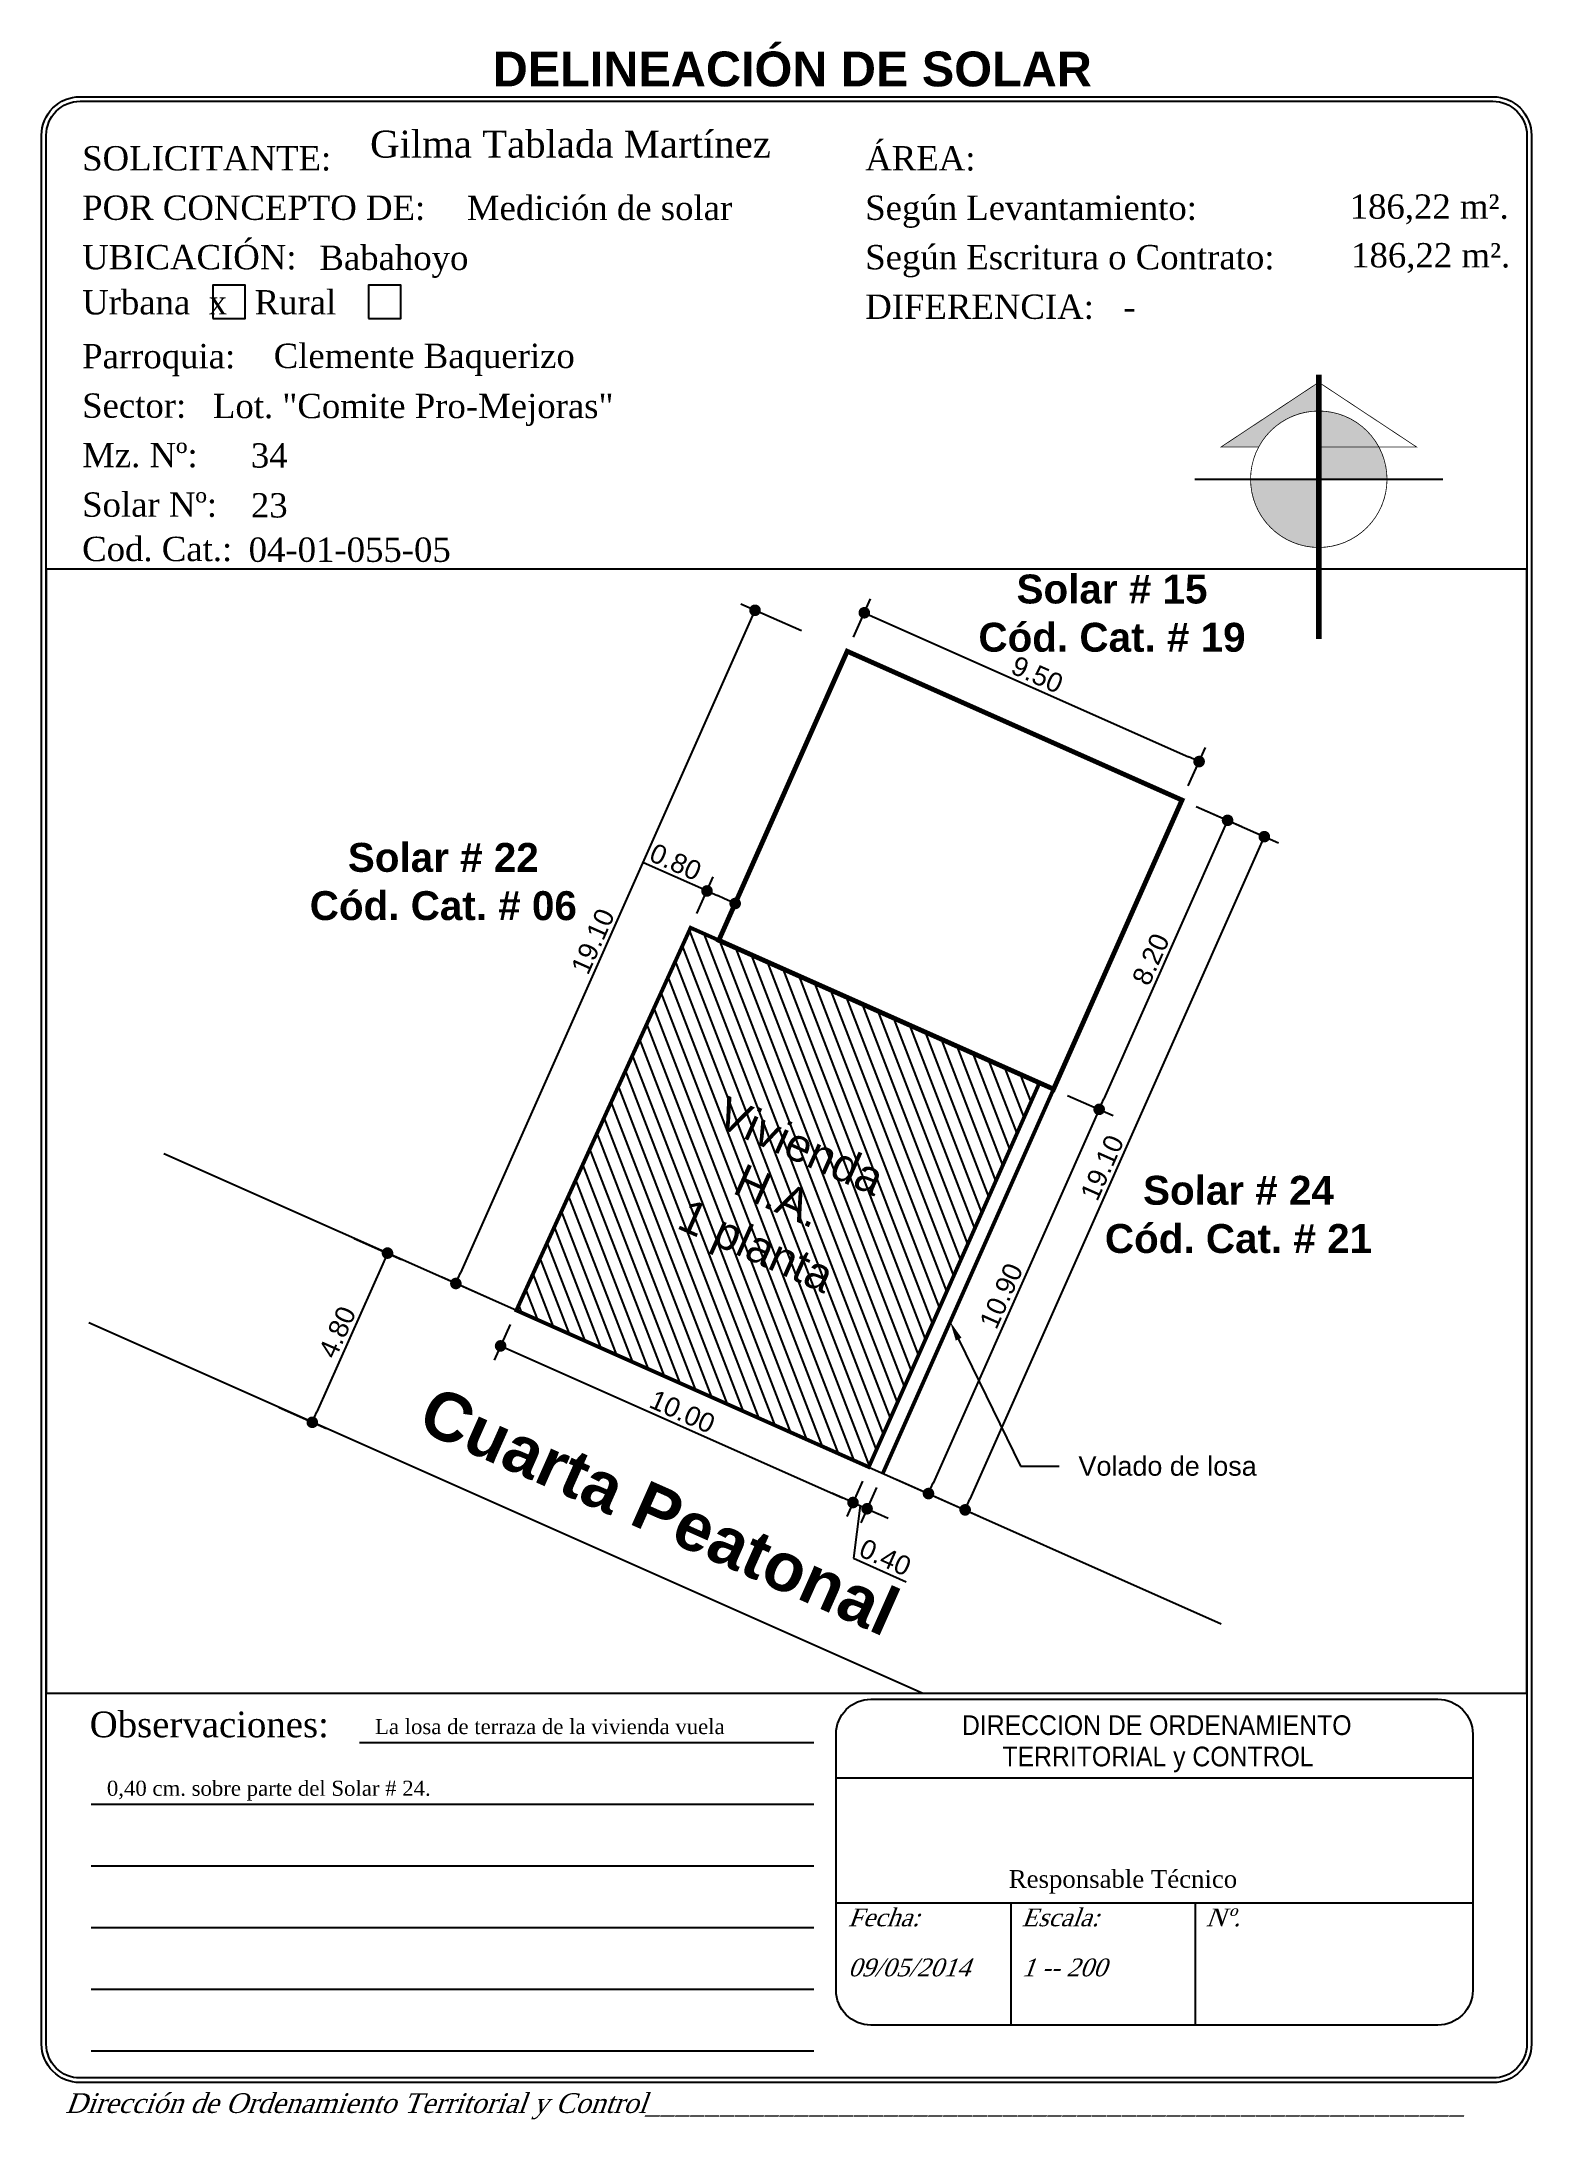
# Paper-space layout 'Croquis' of a CAD drawing. Header units: millimetres. Extents: x 5 to 198, y 4 to 273.
# The model-space entities are those that its viewports show. They can reach past a viewport. Long polylines and large blocks are cut down to what shows.
import ezdxf
from ezdxf import colors
from ezdxf.entities.mleader import LeaderData, LeaderLine
from ezdxf.math import Vec2, Vec3

# ---------------------------------------------------------------- set-up
doc = ezdxf.new("R2010")
doc.units = ezdxf.units.MM
doc.linetypes.add('RAYITAS', pattern=[0.375, 0.25, -0.125])
for name, color, linetype in [('columna', 1, 'Continuous'), ('Columnas', 5, 'Continuous'), ('COTAS', 7, 'Continuous'), ('MARCO DE BORDE', 7, 'Continuous')]:
    doc.layers.add(name, color=color, linetype=linetype)
doc.styles.add('Arial', font='')
doc.styles.add('Arial unicode', font='ARIALUNI.TTF')
doc.styles.add('Dutch', font='dutcheb.ttf')
doc.styles.get("Standard").update_dxf_attribs({"font": 'arial.ttf'})
doc.styles.get('Arial').set_extended_font_data('Arial', bold=True)
doc.dimstyles.new('COTA 1', dxfattribs={"dimtxt": 1, "dimasz": 0.3, "dimexe": 0.4, "dimexo": 0.4, "dimgap": 0.1, "dimtad": 1, "dimzin": 1, "dimdsep": 46, "dimtxsty": 'Arial', "dimblk": 'DOT', "dimcen": 0.3, "dimclrd": 7, "dimclre": 7, "dimclrt": 7, "dimadec": 0, "dimazin": 0, "dimtfac": 1, "dimtmove": 0, "dimatfit": 3, "dimfxl": 1, "dimlwe": -1, "dimarcsym": 0})

# ---------------------------------------------------------------- blocks, each defined once
blk = doc.blocks.new('_Dot')
at = {"color": 0, "linetype": 'ByBlock', "lineweight": -2}
blk.add_line((-0.5, 0), (-1, 0), dxfattribs=at)
at = {"color": 0, "linetype": 'ByBlock', "const_width": 0.5}
blk.add_lwpolyline([(-0.25, 0, 1), (0.25, 0, 1)], format="xyb", close=True, dxfattribs=at)
blk = doc.blocks.new('*D247')
at = {"layer": 'COTAS', "color": 7}
for p, q in [((1145.493, 558.909), (1145.084, 557.988)), ((1154.631, 554.848), (1154.223, 553.927))]:
    blk.add_line(p, q, dxfattribs=at)
at = {"layer": 'COTAS', "color": 7, "lineweight": -2}
blk.add_line((1145.521, 558.232), (1154.111, 554.415), dxfattribs=at)
at = {"layer": 'Defpoints', "color": 0}
for p in [(1145.656, 559.274), (1154.794, 555.213), (1154.385, 554.293)]:
    blk.add_point(p, dxfattribs=at)
at = {"layer": 'COTAS', "color": 7, "lineweight": -2, "xscale": 0.3, "yscale": 0.3, "zscale": 0.3}
for p, rotation in [((1145.247, 558.354), 156.0396188384547), ((1154.385, 554.293), 336.0396188384548)]:
    blk.add_blockref('_Dot', p, dxfattribs=dict(at, rotation=rotation))
at = {"layer": 'COTAS', "color": 7, "insert": (1149.96, 556.648), "char_height": 0.5, "attachment_point": 5, "rotation": 336.0396}
blk.add_mtext('10.00', dxfattribs=at)
blk = doc.blocks.new('*D248')
at = {"layer": 'COTAS', "color": 7, "lineweight": -2}
for p, q in [((1154.111, 554.415), (1153.837, 554.537)), ((1154.385, 554.293), (1154.75, 554.131)), ((1154.385, 554.293), (1154.75, 554.131)), ((1154.568, 554.212), (1154.394, 552.849)), ((1155.025, 554.009), (1155.299, 553.887)), ((1154.394, 552.849), (1155.762, 552.241))]:
    blk.add_line(p, q, dxfattribs=at)
at = {"layer": 'COTAS', "color": 7}
for p, q in [((1154.631, 554.848), (1154.223, 553.927)), ((1154.997, 554.685), (1154.588, 553.765))]:
    blk.add_line(p, q, dxfattribs=at)
at = {"layer": 'Defpoints', "color": 0}
for p in [(1154.794, 555.213), (1155.159, 555.051), (1154.75, 554.131)]:
    blk.add_point(p, dxfattribs=at)
at = {"layer": 'COTAS', "color": 7, "lineweight": -2, "xscale": 0.3, "yscale": 0.3, "zscale": 0.3}
for p, rotation in [((1154.385, 554.293), 336.039618838456), ((1154.75, 554.131), 156.039618838456)]:
    blk.add_blockref('_Dot', p, dxfattribs=dict(at, rotation=rotation))
at = {"layer": 'COTAS', "color": 7, "insert": (1155.222, 552.87), "char_height": 0.5, "attachment_point": 5, "rotation": 336.0396}
blk.add_mtext('0.40', dxfattribs=at)
blk = doc.blocks.new('*D249')
at = {"layer": 'COTAS', "color": 7}
for p, q in [((1141.452, 561.142), (1142.679, 560.597)), ((1139.503, 556.756), (1140.73, 556.21))]:
    blk.add_line(p, q, dxfattribs=at)
at = {"layer": 'COTAS', "color": 7, "lineweight": -2}
blk.add_line((1142.192, 560.485), (1140.486, 556.647), dxfattribs=at)
at = {"layer": 'Defpoints', "color": 0}
for p in [(1141.086, 561.305), (1139.137, 556.918), (1140.364, 556.373)]:
    blk.add_point(p, dxfattribs=at)
at = {"layer": 'COTAS', "color": 7, "lineweight": -2, "xscale": 0.3, "yscale": 0.3, "zscale": 0.3}
for p, rotation in [((1142.314, 560.759), 66.03961883845267), ((1140.364, 556.373), 246.0396188384527)]:
    blk.add_blockref('_Dot', p, dxfattribs=dict(at, rotation=rotation))
at = {"layer": 'COTAS', "color": 7, "insert": (1141.014, 558.71), "char_height": 0.5, "attachment_point": 5, "rotation": 66.0396}
blk.add_mtext('4.80', dxfattribs=at)
blk = doc.blocks.new('*D250')
at = {"layer": 'COTAS', "color": 7}
for p, q in [((1163.282, 572.342), (1164.464, 571.817)), ((1159.951, 564.849), (1161.134, 564.324))]:
    blk.add_line(p, q, dxfattribs=at)
at = {"layer": 'COTAS', "color": 7, "lineweight": -2}
blk.add_line((1163.976, 571.705), (1160.89, 564.76), dxfattribs=at)
at = {"layer": 'Defpoints', "color": 0}
for p in [(1162.916, 572.505), (1159.586, 565.011), (1160.768, 564.486)]:
    blk.add_point(p, dxfattribs=at)
at = {"layer": 'COTAS', "color": 7, "lineweight": -2, "xscale": 0.3, "yscale": 0.3, "zscale": 0.3}
for p, rotation in [((1164.098, 571.979), 66.03961883845523), ((1160.768, 564.486), 246.0396188384552)]:
    blk.add_blockref('_Dot', p, dxfattribs=dict(at, rotation=rotation))
at = {"layer": 'COTAS', "color": 7, "insert": (1162.108, 568.377), "char_height": 0.5, "attachment_point": 5, "rotation": 66.0396}
blk.add_mtext('8.20', dxfattribs=at)
blk = doc.blocks.new('*D251')
at = {"layer": 'COTAS', "color": 7}
for p, q in [((1159.951, 564.849), (1161.134, 564.324)), ((1155.525, 554.888), (1156.707, 554.363))]:
    blk.add_line(p, q, dxfattribs=at)
at = {"layer": 'COTAS', "color": 7, "lineweight": -2}
blk.add_line((1160.646, 564.212), (1156.463, 554.799), dxfattribs=at)
at = {"layer": 'Defpoints', "color": 0}
for p in [(1159.586, 565.011), (1155.159, 555.051), (1156.342, 554.525)]:
    blk.add_point(p, dxfattribs=at)
at = {"layer": 'COTAS', "color": 7, "lineweight": -2, "xscale": 0.3, "yscale": 0.3, "zscale": 0.3}
for p, rotation in [((1160.768, 564.486), 66.03961883845442), ((1156.342, 554.525), 246.0396188384544)]:
    blk.add_blockref('_Dot', p, dxfattribs=dict(at, rotation=rotation))
at = {"layer": 'COTAS', "color": 7, "insert": (1158.23, 559.65), "char_height": 0.5, "attachment_point": 5, "rotation": 66.0396}
blk.add_mtext('10.90', dxfattribs=at)
blk = doc.blocks.new('*D252')
at = {"layer": 'COTAS', "color": 7}
for p, q in [((1163.282, 572.342), (1165.415, 571.394)), ((1155.525, 554.888), (1157.659, 553.94))]:
    blk.add_line(p, q, dxfattribs=at)
at = {"layer": 'COTAS', "color": 7, "lineweight": -2}
blk.add_line((1164.928, 571.282), (1157.415, 554.377), dxfattribs=at)
at = {"layer": 'Defpoints', "color": 0}
for p in [(1162.916, 572.505), (1155.159, 555.051), (1157.293, 554.102)]:
    blk.add_point(p, dxfattribs=at)
at = {"layer": 'COTAS', "color": 7, "lineweight": -2, "xscale": 0.3, "yscale": 0.3, "zscale": 0.3}
for p, rotation in [((1165.05, 571.556), 66.03961883845491), ((1157.293, 554.102), 246.0396188384549)]:
    blk.add_blockref('_Dot', p, dxfattribs=dict(at, rotation=rotation))
at = {"layer": 'COTAS', "color": 7, "insert": (1160.847, 562.974), "char_height": 0.5, "attachment_point": 5, "rotation": 66.0396}
blk.add_mtext('19.10', dxfattribs=at)
blk = doc.blocks.new('*D253')
at = {"layer": 'COTAS', "color": 7}
for p, q in [((1154.397, 576.728), (1154.841, 577.726)), ((1163.078, 572.87), (1163.522, 573.868))]:
    blk.add_line(p, q, dxfattribs=at)
at = {"layer": 'COTAS', "color": 7, "lineweight": -2}
blk.add_line((1154.952, 577.239), (1163.085, 573.625), dxfattribs=at)
at = {"layer": 'Defpoints', "color": 0}
for p in [(1154.235, 576.363), (1163.36, 573.503), (1162.916, 572.505)]:
    blk.add_point(p, dxfattribs=at)
at = {"layer": 'COTAS', "color": 7, "lineweight": -2, "xscale": 0.3, "yscale": 0.3, "zscale": 0.3}
for p, rotation in [((1154.678, 577.361), 156.0396188384544), ((1163.36, 573.503), 336.0396188384544)]:
    blk.add_blockref('_Dot', p, dxfattribs=dict(at, rotation=rotation))
at = {"layer": 'COTAS', "color": 7, "insert": (1159.163, 575.757), "char_height": 0.5, "attachment_point": 5, "rotation": 336.0396}
blk.add_mtext('9.50', dxfattribs=at)
blk = doc.blocks.new('*D254')
at = {"layer": 'COTAS', "color": 7, "lineweight": -2}
for p, q in [((1150.598, 570.149), (1148.956, 570.879)), ((1151.055, 569.946), (1150.872, 570.027))]:
    blk.add_line(p, q, dxfattribs=at)
at = {"layer": 'COTAS', "color": 7}
for p, q in [((1150.336, 569.56), (1150.76, 570.514)), ((1151.067, 569.235), (1151.491, 570.189))]:
    blk.add_line(p, q, dxfattribs=at)
at = {"layer": 'Defpoints', "color": 0}
for p in [(1150.598, 570.149), (1150.174, 569.194), (1150.905, 568.869)]:
    blk.add_point(p, dxfattribs=at)
at = {"layer": 'COTAS', "color": 7, "lineweight": -2, "xscale": 0.3, "yscale": 0.3, "zscale": 0.3}
for p, rotation in [((1150.598, 570.149), 156.0396188384513), ((1151.329, 569.824), 336.0396188384513)]:
    blk.add_blockref('_Dot', p, dxfattribs=dict(at, rotation=rotation))
at = {"layer": 'COTAS', "color": 7, "insert": (1149.784, 570.899), "char_height": 0.5, "attachment_point": 5, "rotation": 336.0396}
blk.add_mtext('0.80', dxfattribs=at)
blk = doc.blocks.new('*D255')
at = {"layer": 'COTAS', "color": 7}
for p, q in [((1153.047, 576.891), (1151.478, 577.588)), ((1145.29, 559.437), (1143.721, 560.134))]:
    blk.add_line(p, q, dxfattribs=at)
at = {"layer": 'COTAS', "color": 7, "lineweight": -2}
blk.add_line((1151.722, 577.151), (1144.209, 560.245), dxfattribs=at)
at = {"layer": 'Defpoints', "color": 0}
for p in [(1153.412, 576.728), (1144.087, 559.971), (1145.656, 559.274)]:
    blk.add_point(p, dxfattribs=at)
at = {"layer": 'COTAS', "color": 7, "lineweight": -2, "xscale": 0.3, "yscale": 0.3, "zscale": 0.3}
for p, rotation in [((1151.844, 577.425), 66.03961883845491), ((1144.087, 559.971), 246.0396188384549)]:
    blk.add_blockref('_Dot', p, dxfattribs=dict(at, rotation=rotation))
at = {"layer": 'COTAS', "color": 7, "insert": (1147.641, 568.843), "char_height": 0.5, "attachment_point": 5, "rotation": 66.0396}
blk.add_mtext('19.10', dxfattribs=at)

msp = doc.modelspace()

# ---------------------------------------------------------------- hatches: boundary and pattern name
h = msp.add_hatch()
h.set_pattern_fill('ANSI31', color=256, scale=0.1, angle=66.0396, style=0)
h.set_pattern_definition([(111.03962, (-180.39363, 538.44235), (-0.29633304, -0.11398676), [])])
h.paths.add_polyline_path([(1150.905, 568.869), (1150.174, 569.194), (1145.656, 559.274), (1154.794, 555.213), (1159.22, 565.174)])
h.paths.add_polyline_path([(1149.258, 561.13), (1153.809, 559.108), (1155.672, 563.301), (1151.122, 565.323)], flags=24)

# ---------------------------------------------------------------- linework, layer by layer
at = {"layer": 'columna'}
for p, q in [((1145.656, 559.274), (1136.517, 563.335)), ((1161.983, 546.766), (1134.568, 558.949)), ((1154.794, 555.213), (1163.932, 551.152))]:
    msp.add_line(p, q, dxfattribs=at)
at = {"layer": 'columna', "const_width": 0.126}
msp.add_lwpolyline([(1150.905, 568.869), (1159.586, 565.011), (1162.916, 572.505), (1154.235, 576.363)], close=True, dxfattribs=at)
at = {"layer": 'Columnas', "const_width": 0.1}
msp.add_lwpolyline([(1145.656, 559.274), (1154.794, 555.213), (1159.22, 565.174), (1150.174, 569.194)], close=True, dxfattribs=at)
at = {"layer": 'COTAS', "linetype": 'RAYITAS', "ltscale": 2, "const_width": 0.1}
msp.add_lwpolyline([(1159.586, 565.011), (1155.159, 555.051)], dxfattribs=at)

# ---------------------------------------------------------------- texts
at = {"attachment_point": 5}
for s, insert, char_height, width, rotation in [('{\\fArial|b1|i0|c0|p34;Solar # 15\\PCód. Cat. # 19}', (1161.101, 577.346), 0.75, 12.64669, 359.9847), ('{\\fArial|b1|i0|c0|p34;Solar # 22\\PCód. Cat. # 06}', (1143.761, 570.388), 0.75, 15.3489, 359.9847), ('Vivienda H.A. \\P1 planta', (1152.402, 562.129), 0.85, 5.99511, 336.0396), ('{\\fArial|b1|i0|c0|p34;Solar # 24\\PCód. Cat. # 21}', (1164.381, 561.757), 0.75, 15.3489, 359.9847), ('{\\fArial|b1|i0|c0|p34;Cuarta Peatonal}', (1149.366, 554.065), 1.25, 14.15575, 336.0243)]:
    msp.add_mtext(s, dxfattribs=dict(at, insert=insert, char_height=char_height, width=width, rotation=rotation))

# ---------------------------------------------------------------- dimensions: what is measured, and where the dimension line sits
at = {"layer": 'COTAS'}
for p1, p2, distance, picture, middle in [((1153.412, 576.728), (1145.656, 559.274), -1.717, '*D255', (1147.641, 568.843)), ((1154.235, 576.363), (1162.916, 572.505), 1.092, '*D253', (1159.163, 575.757)), ((1162.916, 572.505), (1155.159, 555.051), 2.335, '*D252', (1160.847, 562.974)), ((1162.916, 572.505), (1159.586, 565.011), 1.294, '*D250', (1162.108, 568.377)), ((1150.905, 568.869), (1150.174, 569.194), -1.045, '*D254', (1149.784, 570.899)), ((1141.086, 561.305), (1139.137, 556.918), 1.343, '*D249', (1141.014, 558.71)), ((1145.656, 559.274), (1154.794, 555.213), -1.007, '*D247', (1149.96, 556.648))]:
    dim = msp.add_aligned_dim(p1=p1, p2=p2, distance=distance, dimstyle='COTA 1', override={"dimtxt": 0.5, "dimtxsty": 'Standard', "dimfxl": 0.15}, dxfattribs=at)
    dim.commit()
    dim.dimension.update_dxf_attribs({"geometry": picture, "text_midpoint": middle})
for base, p1, angle, picture, middle in [((1156.342, 554.525), (1159.586, 565.011), 66.0396, '*D251', (1158.23, 559.65)), ((1154.75, 554.131), (1154.794, 555.213), 156.0396, '*D248', (1154.63, 553.133))]:
    dim = msp.add_linear_dim(base=base, p1=p1, p2=(1155.159, 555.051), angle=angle, dimstyle='COTA 1', override={"dimtxt": 0.5, "dimtxsty": 'Standard', "dimtmove": 1, "dimfxl": 0.15}, dxfattribs=at)
    dim.commit()
    dim.dimension.update_dxf_attribs({"geometry": picture, "text_midpoint": middle})

# ---------------------------------------------------------------- leaders
ml = msp.add_multileader_mtext('Standard', dxfattribs=at)
ml.set_content('Volado de losa', color=256)
ml.set_leader_properties()
ml.build(insert=Vec2(0, 0))
ml.multileader.update_dxf_attribs({"text_right_attachment_type": 6, "dogleg_length": 1, "arrow_head_size": 0.5})
ctx = ml.context
ctx.base_point, ctx.char_height, ctx.arrow_head_size, ctx.landing_gap_size, ctx.plane_origin = Vec3(1159.732, 555.234), 0.5, 0.5, 0.5, Vec3(1156.905, 558.978)
ctx.right_attachment = 6
notes = []
notes.append((ctx, [(0, (1, 1, 0), (1158.732, 555.234), (1, 0), 1, [(0, [(1156.905, 558.978)], 0, [])])]))
ctx.mtext.insert, ctx.mtext.flow_direction = Vec3(1160.232, 555.488), 5
for ctx, leaders in notes:
    for number, flags, end, landing, length, lines in leaders:
        leader = LeaderData()
        leader.index, (leader.has_last_leader_line, leader.has_dogleg_vector, leader.attachment_direction) = number, flags
        leader.last_leader_point, leader.dogleg_vector, leader.dogleg_length = Vec3(end), Vec3(landing), length
        for number, points, colour, breaks in lines:
            line = LeaderLine()
            line.index, line.vertices, line.color, line.breaks = number, Vec3.list(points), colors.encode_raw_color(colour), breaks
            leader.lines.append(line)
        ctx.leaders.append(leader)

psp = doc.layouts.new('Croquis')

# ---------------------------------------------------------------- hatches: boundary and pattern name
at = {"layer": 'MARCO DE BORDE'}
h = psp.add_hatch(color=256, dxfattribs=at)
h.dxf.hatch_style = 1
h.paths.add_polyline_path([(170.8, 225.09), (170.8, 220.42), (178.6, 220.42, 0.276568)])
h.paths.add_polyline_path([(178.6, 220.42), (170.8, 220.42), (170.8, 216.24), (179.65, 216.24, 0.123498)])
h.paths.add_polyline_path([(170.8, 216.24), (161.96, 216.24, 0.414214), (170.8, 207.4)])
h.paths.add_polyline_path([(170.8, 228.81), (158.13, 220.42), (163, 220.42, -0.276568), (170.8, 225.09)])

# ---------------------------------------------------------------- linework, layer by layer
at = {"layer": 'COTAS'}
psp.add_lwpolyline([(5.81, 58.86), (197.78, 58.86), (197.78, 204.58), (5.81, 204.58)], close=True, dxfattribs=at)
at = {"layer": 'MARCO DE BORDE'}
for points in [[(10.21, 265.83), (193.38, 265.83, -0.414214), (198.38, 260.83), (198.38, 13.39, -0.414214), (193.38, 8.39), (10.21, 8.39, -0.414214), (5.21, 13.39), (5.21, 260.83, -0.414214)], [(10.21, 265.23), (193.38, 265.23, -0.414214), (197.78, 260.83), (197.78, 13.39, -0.414214), (193.38, 8.99), (10.21, 8.99, -0.414214), (5.81, 13.39), (5.81, 260.83, -0.414214)], [(112.73, 58.08), (186.26, 58.08, -0.414214), (190.76, 53.58), (190.76, 20.35, -0.414214), (186.26, 15.85), (112.73, 15.85, -0.414214), (108.23, 20.35), (108.23, 53.58, -0.414214)]]:
    psp.add_lwpolyline(points, format="xyb", close=True, dxfattribs=at)
for points in [[(27.42, 237.08), (31.61, 237.08), (31.61, 241.4), (27.42, 241.4)], [(47.6, 237.08), (51.8, 237.08), (51.8, 241.4), (47.6, 241.4)]]:
    psp.add_lwpolyline(points, close=True, dxfattribs=at)
for points, const_width in [([(170.8, 195.55), (170.8, 229.79)], 0.75), ([(163, 220.42), (158.13, 220.42), (170.8, 228.81)], 0.1), ([(170.8, 220.42), (183.48, 220.42), (170.8, 228.81)], 0.1), ([(154.72, 216.24), (170.8, 216.24)], 0.25), ([(170.8, 216.24), (186.89, 216.24)], 0.25)]:
    psp.add_lwpolyline(points, dxfattribs=dict(at, const_width=const_width))
at = {"layer": 'MARCO DE BORDE', "const_width": 0.1}
psp.add_lwpolyline([(179.65, 216.24, 1), (161.96, 216.24, 1)], format="xyb", close=True, dxfattribs=at)
at = {"layer": 'MARCO DE BORDE'}
for points in [[(46.42, 52.5), (105.34, 52.5)], [(190.76, 47.85), (108.36, 47.85)], [(11.66, 44.5), (105.34, 44.5)], [(11.66, 36.5), (105.34, 36.5)], [(190.76, 31.64), (108.36, 31.64)], [(130.87, 31.64), (130.87, 15.85)], [(154.76, 31.64), (154.76, 15.85)], [(11.66, 28.5), (105.34, 28.5)], [(11.66, 20.5), (105.34, 20.5)], [(11.66, 12.5), (105.34, 12.5)]]:
    psp.add_lwpolyline(points, dxfattribs=at)

# ---------------------------------------------------------------- texts
for s, height, style, p in [('DELINEACIÓN DE SOLAR', 4.509, 'Arial', (63.7, 267.17)), ('Gilma Tablada Martínez', 3.5, 'Dutch', (47.8, 257.93)), ('SOLICITANTE:', 3.1549, 'Dutch', (10.47, 256.27)), ('ÁREA:', 3.155, 'Dutch', (112, 256.27)), ('Según Levantamiento:', 3.1549, 'Dutch', (112, 249.86)), ('186,22 m². ', 3.1549, 'Dutch', (174.81, 250.01)), ('POR CONCEPTO DE:', 3.1549, 'Dutch', (10.47, 249.86)), ('Medición de solar', 3.1549, 'Dutch', (60.35, 249.83)), ('UBICACIÓN:', 3.155, 'Dutch', (10.47, 243.45)), ('Babahoyo ', 3.155, 'Dutch', (41.23, 243.37)), ('Según Escritura o Contrato:', 3.1549, 'Dutch', (112, 243.45)), ('186,22 m². ', 3.1549, 'Dutch', (175, 243.7)), ('Urbana  x   Rural ', 3.1549, 'Dutch', (10.47, 237.6)), ('DIFERENCIA:', 3.1549, 'Dutch', (112, 237.03)), ('-', 3.15, 'Dutch', (145.48, 236.99)), ('Parroquia:', 3.155, 'Dutch', (10.47, 230.62)), ('Clemente Baquerizo', 3.1549, 'Dutch', (35.31, 230.66)), ('Sector:', 3.155, 'Dutch', (10.47, 224.21)), ('Lot. "Comite Pro-Mejoras"', 3.1549, 'Dutch', (27.43, 224.16)), ('Mz. Nº:', 3.155, 'Dutch', (10.47, 217.8)), ('34', 3.155, 'Dutch', (32.35, 217.75)), ('Solar Nº:', 3.155, 'Dutch', (10.47, 211.38)), ('23', 3.155, 'Dutch', (32.35, 211.28)), ('Cod. Cat.:', 3.155, 'Dutch', (10.47, 205.63)), ('04-01-055-05', 3.1549, 'Dutch', (32.06, 205.53)), ('Observaciones:', 3.3301, 'Dutch', (11.45, 53.16)), ('La losa de terraza de la vivienda vuela ', 1.9549, 'Dutch', (48.44, 53.57)), ('0,40 cm. sobre parte del Solar # 24.', 1.9549, 'Dutch', (13.68, 45.57)), ('Responsable Técnico', 2.2999, 'Dutch', (130.61, 33.64))]:
    psp.add_text(s, height=height, dxfattribs=dict(at, style=style)).set_placement(p)
at = {"layer": 'MARCO DE BORDE', "style": 'Arial unicode', "width": 0.9}
for s, p in [('DIRECCION DE ORDENAMIENTO', (124.54, 53.45)), ('TERRITORIAL y CONTROL', (129.79, 49.39))]:
    psp.add_text(s, height=2.5554, dxfattribs=at).set_placement(p)
at = {"layer": 'MARCO DE BORDE', "style": 'Dutch', "oblique": 20}
for s, p in [('Fecha:', (109.74, 28.66)), ('Escala:', (132.25, 28.66)), ('Nº.', (156.14, 28.66)), ('09/05/2014', (109.74, 22.17)), ('1 -- 200', (132.25, 22.17))]:
    psp.add_text(s, height=2.3, dxfattribs=at).set_placement(p)
at = {"layer": 'MARCO DE BORDE', "color": 252, "style": 'Dutch', "oblique": 20}
psp.add_text('Dirección de Ordenamiento Territorial y Control_______________________________________________________', height=2.55543, dxfattribs=at).set_placement((8.26, 4.46))

# ---------------------------------------------------------------- viewports
at = {"layer": 'COTAS', "view_target_point": (776.949, 539.769)}
vp = psp.add_viewport(center=(101.79, 131.72), size=(191.97, 145.7233), view_center_point=(375.711, 24.15), view_height=29.14466, dxfattribs=at)
vp.dxf.flags = 0x10000  # cut along an outline
vp.dxf.clipping_boundary_handle = psp.add_lwpolyline([(5.81, 58.86), (197.78, 58.86), (197.78, 204.58), (5.81, 204.58)], format="xyb", close=True, dxfattribs={"invisible": 1}).dxf.handle

doc.saveas('drawing.dxf')
